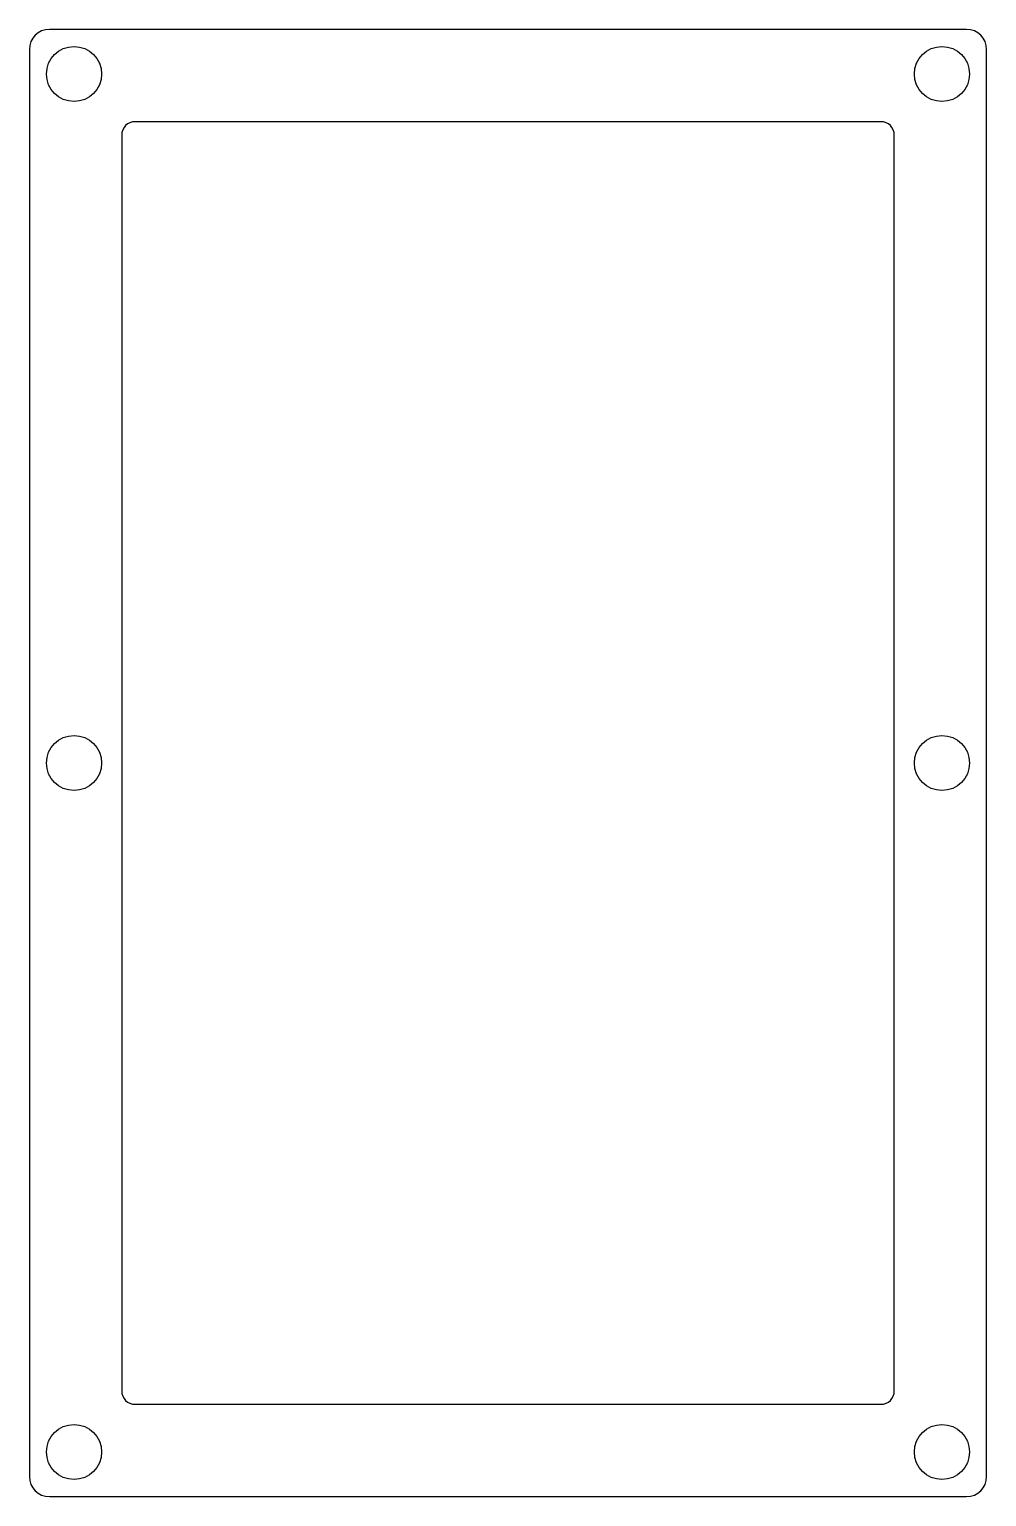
# Model space of a CAD drawing. Header units: millimetres. Extents: x 43 to 115, y -142 to -32.
import ezdxf

# ---------------------------------------------------------------- set-up
doc = ezdxf.new("R2010")
doc.units = ezdxf.units.MM

msp = doc.modelspace()

# ---------------------------------------------------------------- linework, layer by layer
for p, q in [((113.125, -32.375), (44.875, -32.375)), ((43.375, -33.875), (43.375, -140.125)), ((114.625, -140.125), (114.625, -33.875)), ((106.75, -39.25), (51.25, -39.25)), ((50.25, -40.25), (50.25, -133.75)), ((107.75, -133.75), (107.75, -40.25)), ((51.25, -134.75), (106.75, -134.75)), ((44.875, -141.625), (113.125, -141.625))]:
    msp.add_line(p, q)
for centre in [(46.7, -35.7), (111.3, -35.7), (46.7, -87), (111.3, -87), (46.7, -138.3), (111.3, -138.3)]:
    msp.add_circle(centre, 2.05)
for centre, radius, start, end in [((44.875, -33.875), 1.5, 90, 180), ((113.125, -33.875), 1.5, 0, 90), ((51.25, -40.25), 1, 90, 180), ((106.75, -40.25), 1, 0, 90), ((51.25, -133.75), 1, 180, 270), ((106.75, -133.75), 1, 270, 0), ((44.875, -140.125), 1.5, 180, 270), ((113.125, -140.125), 1.5, 270, 0)]:
    msp.add_arc(centre, radius, start, end)

doc.saveas('drawing.dxf')
